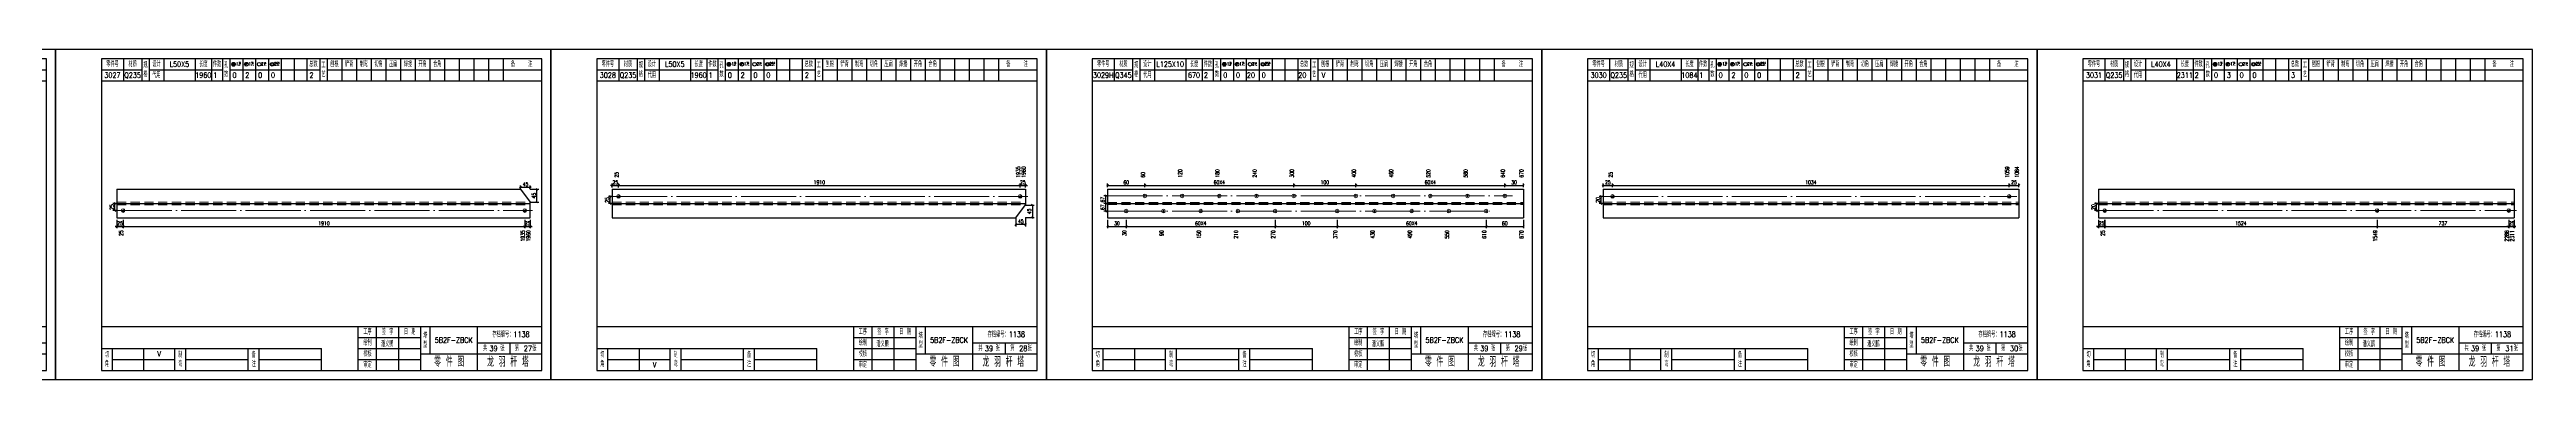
# Model space of a CAD drawing. Header units: millimetres. Extents: x 0 to 30240, y -10896 to -1348.
# Drawn here: x 7017 to 8367, y -8258 to -8078 of the extents above; entities that cross this region are included whole.
import ezdxf
from ezdxf.enums import TextEntityAlignment as Align

# ---------------------------------------------------------------- set-up
doc = ezdxf.new("R2010")
doc.units = ezdxf.units.MM
doc.header["$LTSCALE"] = 20
doc.header["$PDMODE"] = 1
doc.linetypes.add('DASHDOT2X', pattern=[1.75, 1.5, -0.125, 0, -0.125])
doc.linetypes.add('HIDDEN', pattern=[0.375, 0.25, -0.125])
for name, color, linetype, lineweight in [('1', 7, 'Continuous', 25), ('11', 3, 'Continuous', 13), ('2', 1, 'HIDDEN', 13), ('5', 1, 'Continuous', 13), ('7', 2, 'DASHDOT2X', 13)]:
    doc.layers.add(name, color=color, linetype=linetype, lineweight=lineweight)
doc.styles.get("Standard").update_dxf_attribs({"font": 'simplex', "width": 0.7, "bigfont": 'gbhzfs.shx'})
doc.styles.add('SYMBOL_TXT', font='txt.shx', dxfattribs={"width": 0.6})
doc.styles.add('TITLE_TXT', font='simplex.shx', dxfattribs={"width": 0.75, "height": 2.5, "bigfont": 'gbhzfs.shx'})
doc.dimstyles.get("Standard").update_dxf_attribs({"dimtxt": 2.1, "dimasz": 1, "dimexe": 1.05, "dimexo": 0, "dimgap": 0.63, "dimtad": 1, "dimzin": 0, "dimdsep": 46, "dimtxsty": 'standard', "dimblk": 'OBLIQUE', "dimblk1": 'OBLIQUE', "dimblk2": 'OBLIQUE', "dimcen": 0.09, "dimadec": 0, "dimazin": 0, "dimtfac": 1, "dimtdec": 1, "dimtix": 1, "dimtmove": 0, "dimatfit": 3, "dimfxl": 0, "dimtolj": 1, "dimtzin": 0, "dimarcsym": 0})
pattern_1 = [(0, (-3, 0), (0, 0.0125), [])]

# ---------------------------------------------------------------- blocks, each defined once
blk = doc.blocks.new('M12_HOLE')
h = blk.add_hatch()
h.set_pattern_fill('LINE', scale=0.1, style=0)
h.set_pattern_definition(pattern_1)
h.paths.add_polyline_path([(-5, 0, 1), (-1, 0, 1)])
at = {"color": 7}
blk.add_circle((-3, 0), 2, dxfattribs=at)
at = {"color": 7, "attachment_point": 1, "style": 'SYMBOL_TXT'}
for s, insert, char_height, width in [('13\\f??|b0|i0|c0|p54;.', (-0.1, 2.1), 3.5, 5.707), ('5', (3.7, 2.3), 1.8, 2.931)]:
    blk.add_mtext(s, dxfattribs=dict(at, insert=insert, char_height=char_height, width=width))
blk = doc.blocks.new('M16_HOLE')
h = blk.add_hatch()
h.set_pattern_fill('LINE', scale=0.1, style=0)
h.set_pattern_definition(pattern_1)
h.paths.add_polyline_path([(-1.6, 1.4, 0.668179), (-5, 0, 0.198912), (-4.4, -1.4)])
at = {"color": 7}
blk.add_circle((-3, 0), 2, dxfattribs=at)
at = {"color": 7, "attachment_point": 1, "style": 'SYMBOL_TXT'}
for s, insert, char_height, width in [('17.', (-0.4, 2.1), 3.5, 6.316), ('5', (3.6, 2.3), 1.8, 1.822)]:
    blk.add_mtext(s, dxfattribs=dict(at, insert=insert, char_height=char_height, width=width))
blk = doc.blocks.new('M20_HOLE')
at = {"color": 7}
blk.add_circle((-3, 0), 2, dxfattribs=at)
at = {"color": 7, "attachment_point": 1, "style": 'SYMBOL_TXT'}
for s, insert, char_height, width in [('21.', (-0.7, 2), 3.5, 6.074), ('5', (3.3, 2), 1.8, 1.458)]:
    blk.add_mtext(s, dxfattribs=dict(at, insert=insert, char_height=char_height, width=width))
blk = doc.blocks.new('M24_HOLE')
at = {"color": 7}
for radius in [2, 1.5]:
    blk.add_circle((-3, 0), radius, dxfattribs=at)
at = {"color": 7, "attachment_point": 1, "style": 'SYMBOL_TXT'}
for s, insert, char_height, width in [('25.', (-0.7, 2.1), 3.5, 2.429), ('5', (3.9, 2.3), 1.8, 1.944)]:
    blk.add_mtext(s, dxfattribs=dict(at, insert=insert, char_height=char_height, width=width))
blk = doc.blocks.new('JgCard')
for p, q in [((270, 180), (0, 180)), ((0, 180), (0, 0)), ((270, 0), (270, 180)), ((265, 175), (25, 175)), ((25, 175), (25, 5)), ((25, 169), (47, 169)), ((25, 163), (265, 163)), ((37, 175), (37, 163)), ((47, 175), (47, 163)), ((51, 175), (51, 163)), ((51, 169), (91, 169)), ((59, 175), (59, 163)), ((76, 175), (76, 163)), ((85, 175), (85, 163)), ((91, 175), (91, 163)), ((95, 175), (95, 163)), ((95, 169), (144, 169)), ((102, 175), (102, 163)), ((109, 175), (109, 163)), ((116, 175), (116, 163)), ((123, 175), (123, 163)), ((130, 175), (130, 163)), ((137, 175), (137, 163)), ((144, 175), (144, 163)), ((148, 175), (148, 163)), ((148, 169), (265, 169)), ((156, 175), (156, 163)), ((164, 175), (164, 163)), ((172, 175), (172, 163)), ((180, 175), (180, 163)), ((188, 175), (188, 163)), ((196, 175), (196, 163)), ((204, 175), (204, 163)), ((212, 175), (212, 163)), ((220, 175), (220, 163)), ((228, 175), (228, 163)), ((236, 175), (236, 163)), ((244, 175), (244, 163)), ((265, 5), (265, 175)), ((25, 29), (265, 29)), ((165, 5), (165, 29)), ((175, 5), (175, 29)), ((187, 5), (187, 29)), ((199, 5), (199, 29)), ((204, 29), (204, 14)), ((230, 5), (230, 29)), ((25, 17), (145, 17)), ((31, 5), (31, 17)), ((48, 17), (48, 5)), ((65, 5), (65, 17)), ((71, 5), (71, 17)), ((105, 5), (105, 17)), ((111, 5), (111, 17)), ((145, 5), (145, 17)), ((165, 23), (199, 23)), ((165, 17), (199, 17)), ((199, 14), (265, 14)), ((230, 20), (265, 20)), ((247.5, 20), (247.5, 14)), ((0, 0), (270, 0)), ((25, 5), (265, 5)), ((31, 11), (65, 11)), ((71, 11), (105, 11)), ((111, 11), (145, 11)), ((165, 11), (199, 11))]:
    blk.add_line(p, q)
blk.add_lwpolyline([(96, 172, -1), (98, 172, -1)], format="xyb", close=True)
blk.add_point((145, 96))
at = {"xscale": 0.5, "yscale": 0.5, "zscale": 0.5}
for name, p in [('M12_HOLE', (98.5, 172)), ('M16_HOLE', (105.5, 172)), ('M20_HOLE', (112.5, 172)), ('M24_HOLE', (119.5, 172))]:
    blk.add_blockref(name, p, dxfattribs=at)
at = {"style": 'TITLE_TXT', "width": 0.75}
for s, height, p in [('潘义鹏', 3, (177.4, 17.9)), ('存档编号：1138', 3.08, (238, 23.1)), ('龙 羽 杆 塔', 5, (235.2, 7))]:
    blk.add_text(s, height=height, dxfattribs=at).set_placement(p)
at = {"attachment_point": 5, "style": 'TITLE_TXT'}
for s, insert, char_height, width in [('零件号', (31, 172), 3, 15), ('材质', (42, 172), 3, 8), ('规格', (49, 169), 3, 4), ('设计', (55, 172), 3, 8), ('代用', (55, 166), 3, 8), ('长度', (80.5, 172), 3, 8), ('件数', (88, 172), 3, 6), ('孔数', (93, 169), 3, 4), ('总数', (140.5, 172), 3, 7), ('工\\P艺', (146, 169), 3, 4), ('刨根', (152, 172), 3, 8), ('铲背', (160, 172), 3, 8), ('制弯', (168, 172), 3, 8), ('切角', (176, 172), 3, 8), ('压扁', (184, 172), 3, 8), ('焊接', (192, 172), 3, 8), ('开角', (200, 172), 3, 8), ('合角', (208, 172), 3, 8), ('备    注', (254, 172), 3, 22), ('工序', (170, 26), 3, 10), ('签 字', (181, 26), 3, 12), ('日 期', (193, 26), 3, 12), ('切\\P角', (28, 11), 3, 6), ('制\\P弯', (68, 11), 3, 6), ('备\\P注', (108, 11), 3, 6), ('绘制', (170, 20), 3, 10), ('校核', (170, 14), 3, 10), ('塔\\P型', (201.5, 21.5), 3, 5), ('共    张', (238.8, 17), 3, 17.5), ('第    张', (256.2, 17), 3, 17.5), ('审定', (170, 8), 3, 10), ('零 件 图', (214.5, 9.5), 5, 31)]:
    blk.add_mtext(s, dxfattribs=dict(at, insert=insert, char_height=char_height, width=width))
blk = doc.blocks.new('M16')
for p, q in [((-0.7, -0.7), (0.7, 0.7)), ((-0.4, 0), (0.4, 0)), ((0, 0.4), (0, -0.4))]:
    blk.add_line(p, q)
blk.add_circle((0, 0), 1)
for radius in [0.8, 0.6, 0.4, 0.2]:
    blk.add_arc((0, 0), radius, 225, 45)
blk = doc.blocks.new('_Oblique')
at = {"color": 0, "linetype": 'ByBlock', "lineweight": -2}
blk.add_line((-0.5, -0.5), (0.5, 0.5), dxfattribs=at)
blk = doc.blocks.new('*D6045')
at = {"layer": '11', "color": 0, "lineweight": -2}
for p, q in [((7053.4, -8174.3), (7052.4, -8174.3)), ((7053.4, -8170.6), (7053.4, -8175.3)), ((7053.4, -8174.3), (7056.8, -8174.3)), ((7056.8, -8170.6), (7056.8, -8175.3)), ((7056.8, -8174.3), (7057.8, -8174.3))]:
    blk.add_line(p, q, dxfattribs=at)
at = {"layer": 'Defpoints', "color": 0}
for p in [(7053.4, -8170.6), (7056.8, -8170.6), (7056.8, -8174.3)]:
    blk.add_point(p, dxfattribs=at)
at = {"layer": '11', "color": 0, "lineweight": -2}
blk.add_blockref('_Oblique', (7053.4, -8174.3), dxfattribs=at)
at = {"layer": '11', "color": 0, "lineweight": -2, "rotation": 180}
blk.add_blockref('_Oblique', (7056.8, -8174.3), dxfattribs=at)
at = {"layer": '11', "color": 0, "insert": (7055.1, -8172.6), "char_height": 2.1, "attachment_point": 5}
blk.add_mtext('\\A1;25', dxfattribs=at)
blk = doc.blocks.new('*D6047')
at = {"layer": '11', "color": 0, "lineweight": -2}
for p, q in [((7275.8, -8174.3), (7274.8, -8174.3)), ((7275.8, -8170.6), (7275.8, -8175.3)), ((7275.8, -8174.3), (7278.7, -8174.3)), ((7278.7, -8170.6), (7278.7, -8175.3)), ((7278.7, -8174.3), (7279.7, -8174.3))]:
    blk.add_line(p, q, dxfattribs=at)
at = {"layer": 'Defpoints', "color": 0}
for p in [(7275.8, -8170.6), (7278.7, -8170.6), (7278.7, -8174.3)]:
    blk.add_point(p, dxfattribs=at)
at = {"layer": '11', "color": 0, "lineweight": -2}
blk.add_blockref('_Oblique', (7275.8, -8174.3), dxfattribs=at)
at = {"layer": '11', "color": 0, "lineweight": -2, "rotation": 180}
blk.add_blockref('_Oblique', (7278.7, -8174.3), dxfattribs=at)
at = {"layer": '11', "color": 0, "insert": (7277.2, -8172.6), "char_height": 2.1, "attachment_point": 5}
blk.add_mtext('\\A1;25', dxfattribs=at)
blk = doc.blocks.new('*D6049')
at = {"layer": '11', "color": 0, "lineweight": -2}
for p, q in [((7273.4, -8154), (7273.4, -8151.9)), ((7278.7, -8153), (7273.4, -8153)), ((7278.7, -8154), (7278.7, -8151.9))]:
    blk.add_line(p, q, dxfattribs=at)
at = {"layer": 'Defpoints', "color": 0}
for p in [(7273.4, -8153), (7273.4, -8154), (7278.7, -8154)]:
    blk.add_point(p, dxfattribs=at)
at = {"layer": '11', "color": 0, "lineweight": -2, "rotation": 180}
blk.add_blockref('_Oblique', (7273.4, -8153), dxfattribs=at)
at = {"layer": '11', "color": 0, "lineweight": -2}
blk.add_blockref('_Oblique', (7278.7, -8153), dxfattribs=at)
at = {"layer": '11', "color": 0, "insert": (7276.1, -8151.3), "char_height": 2.1, "attachment_point": 5}
blk.add_mtext('\\A1;45', dxfattribs=at)
blk = doc.blocks.new('*D6051')
at = {"layer": '11', "color": 0, "lineweight": -2}
for p, q in [((7323.4, -8151.9), (7322.4, -8151.9)), ((7323.4, -8153), (7323.4, -8150.9)), ((7323.4, -8151.9), (7326.8, -8151.9)), ((7326.8, -8153), (7326.8, -8150.9)), ((7326.8, -8151.9), (7327.8, -8151.9))]:
    blk.add_line(p, q, dxfattribs=at)
at = {"layer": 'Defpoints', "color": 0}
for p in [(7323.4, -8153), (7326.8, -8151.9), (7326.8, -8153)]:
    blk.add_point(p, dxfattribs=at)
at = {"layer": '11', "color": 0, "lineweight": -2}
blk.add_blockref('_Oblique', (7323.4, -8151.9), dxfattribs=at)
at = {"layer": '11', "color": 0, "lineweight": -2, "rotation": 180}
blk.add_blockref('_Oblique', (7326.8, -8151.9), dxfattribs=at)
at = {"layer": '11', "color": 0, "insert": (7325.1, -8150.2), "char_height": 2.1, "attachment_point": 5}
blk.add_mtext('\\A1;25', dxfattribs=at)
blk = doc.blocks.new('*D6053')
at = {"layer": '11', "color": 0, "lineweight": -2}
for p, q in [((7545.8, -8151.9), (7544.8, -8151.9)), ((7545.8, -8153), (7545.8, -8150.9)), ((7545.8, -8151.9), (7548.7, -8151.9)), ((7548.7, -8153), (7548.7, -8150.9)), ((7548.7, -8151.9), (7549.7, -8151.9))]:
    blk.add_line(p, q, dxfattribs=at)
at = {"layer": 'Defpoints', "color": 0}
for p in [(7545.8, -8153), (7548.7, -8151.9), (7548.7, -8153)]:
    blk.add_point(p, dxfattribs=at)
at = {"layer": '11', "color": 0, "lineweight": -2}
blk.add_blockref('_Oblique', (7545.8, -8151.9), dxfattribs=at)
at = {"layer": '11', "color": 0, "lineweight": -2, "rotation": 180}
blk.add_blockref('_Oblique', (7548.7, -8151.9), dxfattribs=at)
at = {"layer": '11', "color": 0, "insert": (7547.2, -8150.2), "char_height": 2.1, "attachment_point": 5}
blk.add_mtext('\\A1;25', dxfattribs=at)
blk = doc.blocks.new('*D6054')
at = {"layer": '11', "color": 0, "lineweight": -2}
for p, q in [((7548.7, -8162.6), (7553.4, -8162.6)), ((7552.4, -8162.6), (7552.4, -8169.5)), ((7548.7, -8169.5), (7553.4, -8169.5))]:
    blk.add_line(p, q, dxfattribs=at)
at = {"layer": 'Defpoints', "color": 0}
for p in [(7548.7, -8162.6), (7548.7, -8169.5), (7552.4, -8169.5)]:
    blk.add_point(p, dxfattribs=at)
at = {"layer": '11', "color": 0, "lineweight": -2}
for p, rotation in [((7552.4, -8162.6), 90), ((7552.4, -8169.5), 270)]:
    blk.add_blockref('_Oblique', p, dxfattribs=dict(at, rotation=rotation))
at = {"layer": '11', "color": 0, "insert": (7550.7, -8166.1), "char_height": 2.1, "attachment_point": 5, "rotation": 90}
blk.add_mtext('\\A1;45', dxfattribs=at)
blk = doc.blocks.new('*D6055')
at = {"layer": '11', "color": 0, "lineweight": -2}
for p, q in [((7543.4, -8169.5), (7543.4, -8174.3)), ((7548.7, -8173.2), (7543.4, -8173.2)), ((7548.7, -8169.5), (7548.7, -8174.3))]:
    blk.add_line(p, q, dxfattribs=at)
at = {"layer": 'Defpoints', "color": 0}
for p in [(7543.4, -8169.5), (7543.4, -8173.2), (7548.7, -8169.5)]:
    blk.add_point(p, dxfattribs=at)
at = {"layer": '11', "color": 0, "lineweight": -2, "rotation": 180}
blk.add_blockref('_Oblique', (7543.4, -8173.2), dxfattribs=at)
at = {"layer": '11', "color": 0, "lineweight": -2}
blk.add_blockref('_Oblique', (7548.7, -8173.2), dxfattribs=at)
at = {"layer": '11', "color": 0, "insert": (7546.1, -8171.5), "char_height": 2.1, "attachment_point": 5}
blk.add_mtext('\\A1;45', dxfattribs=at)
blk = doc.blocks.new('M20')
for p, q in [((-0.5, 0), (0.5, 0)), ((0, -0.5), (0, 0.5))]:
    blk.add_line(p, q)
blk.add_circle((0, 0), 1)
blk = doc.blocks.new('*D6073')
at = {"layer": '11', "color": 0, "lineweight": -2}
for p, q in [((8133.4, -8174.3), (8132.4, -8174.3)), ((8133.4, -8170.6), (8133.4, -8175.3)), ((8133.4, -8174.3), (8136.8, -8174.3)), ((8136.8, -8170.6), (8136.8, -8175.3)), ((8136.8, -8174.3), (8137.8, -8174.3))]:
    blk.add_line(p, q, dxfattribs=at)
at = {"layer": 'Defpoints', "color": 0}
for p in [(8133.4, -8170.6), (8136.8, -8170.6), (8136.8, -8174.3)]:
    blk.add_point(p, dxfattribs=at)
at = {"layer": '11', "color": 0, "lineweight": -2}
blk.add_blockref('_Oblique', (8133.4, -8174.3), dxfattribs=at)
at = {"layer": '11', "color": 0, "lineweight": -2, "rotation": 180}
blk.add_blockref('_Oblique', (8136.8, -8174.3), dxfattribs=at)
at = {"layer": '11', "color": 0, "insert": (8135.1, -8172.6), "char_height": 2.1, "attachment_point": 5}
blk.add_mtext('\\A1;25', dxfattribs=at)
blk = doc.blocks.new('*D6076')
at = {"layer": '11', "color": 0, "lineweight": -2}
for p, q in [((8357.1, -8174.3), (8356.1, -8174.3)), ((8357.1, -8170.6), (8357.1, -8175.3)), ((8357.1, -8174.3), (8360, -8174.3)), ((8360, -8170.6), (8360, -8175.3)), ((8360, -8174.3), (8361, -8174.3))]:
    blk.add_line(p, q, dxfattribs=at)
at = {"layer": 'Defpoints', "color": 0}
for p in [(8357.1, -8170.6), (8360, -8170.6), (8360, -8174.3)]:
    blk.add_point(p, dxfattribs=at)
at = {"layer": '11', "color": 0, "lineweight": -2}
blk.add_blockref('_Oblique', (8357.1, -8174.3), dxfattribs=at)
at = {"layer": '11', "color": 0, "lineweight": -2, "rotation": 180}
blk.add_blockref('_Oblique', (8360, -8174.3), dxfattribs=at)
at = {"layer": '11', "color": 0, "insert": (8358.5, -8172.6), "char_height": 2.1, "attachment_point": 5}
blk.add_mtext('\\A1;25', dxfattribs=at)

msp = doc.modelspace()

# ---------------------------------------------------------------- linework, layer by layer
at = {"layer": '1'}
for p, q in [((7053.4, -8154.008), (7053.4, -8169.548)), ((7053.4, -8154.008), (7273.411, -8154.008)), ((7053.4, -8161.778), (7278.7, -8161.778)), ((7273.411, -8154.008), (7278.7, -8161.001)), ((7278.7, -8161.778), (7278.7, -8161.001)), ((7278.7, -8169.548), (7278.7, -8161.778)), ((7323.4, -8154.008), (7323.4, -8169.548)), ((7323.4, -8154.008), (7548.7, -8154.008)), ((7323.4, -8161.778), (7548.7, -8161.778)), ((7543.411, -8169.548), (7548.7, -8162.555)), ((7548.7, -8154.008), (7548.7, -8161.778)), ((7548.7, -8161.778), (7548.7, -8162.555)), ((7593.4, -8154.008), (7593.4, -8169.548)), ((7593.4, -8154.008), (7820, -8154.008)), ((7593.4, -8161.778), (7820, -8161.778)), ((7820, -8154.008), (7820, -8169.548)), ((7863.4, -8154.008), (7863.4, -8169.548)), ((7863.4, -8154.008), (8090, -8154.008)), ((7863.4, -8161.778), (8090, -8161.778)), ((8090, -8154.008), (8090, -8169.548)), ((8133.4, -8154.008), (8133.4, -8169.548)), ((8133.4, -8154.008), (8360, -8154.008)), ((8133.4, -8161.778), (8360, -8161.778)), ((8360, -8154.008), (8360, -8169.548)), ((7053.4, -8169.548), (7278.7, -8169.548)), ((7323.4, -8169.548), (7543.411, -8169.548)), ((7593.4, -8169.548), (7820, -8169.548)), ((7863.4, -8169.548), (8090, -8169.548)), ((8133.4, -8169.548), (8360, -8169.548))]:
    msp.add_line(p, q, dxfattribs=at)
at = {"layer": '2'}
for p, q in [((7053.4, -8161.001), (7278.7, -8161.001)), ((7053.4, -8162.555), (7278.7, -8162.555)), ((7323.4, -8161.001), (7548.7, -8161.001)), ((7323.4, -8162.555), (7548.7, -8162.555)), ((7593.4, -8161.156), (7820, -8161.156)), ((7593.4, -8162.399), (7820, -8162.399)), ((7863.4, -8161.001), (8090, -8161.001)), ((7863.4, -8162.555), (8090, -8162.555)), ((8133.4, -8161.001), (8360, -8161.001)), ((8133.4, -8162.555), (8360, -8162.555))]:
    msp.add_line(p, q, dxfattribs=at)
at = {"layer": '7'}
for p, q in [((7053.4, -8165.663), (7279.96, -8165.663)), ((7323.4, -8157.893), (7549.96, -8157.893)), ((7593.4, -8157.613), (7814.054, -8157.613)), ((7593.4, -8165.942), (7803.907, -8165.942)), ((7863.4, -8157.893), (8088.976, -8157.893)), ((8133.4, -8165.663), (8361.26, -8165.663))]:
    msp.add_line(p, q, dxfattribs=at)

# ---------------------------------------------------------------- block references
at = {"layer": '1'}
for p in [(6750, -8257.778), (7020, -8257.778), (7290, -8257.778), (7560, -8257.778), (7830, -8257.778), (8100, -8257.778)]:
    msp.add_blockref('JgCard', p, dxfattribs=at)
at = {"layer": '5'}
for name, p in [('M16', (7056.84, -8165.663)), ('M16', (7275.76, -8165.663)), ('M16', (7326.84, -8157.893)), ('M16', (7545.76, -8157.893)), ('M20', (7603.546, -8165.942)), ('M20', (7613.693, -8157.613)), ('M20', (7623.839, -8165.942)), ('M20', (7633.985, -8157.613)), ('M20', (7644.131, -8165.942)), ('M20', (7654.278, -8157.613)), ('M20', (7664.424, -8165.942)), ('M20', (7674.57, -8157.613)), ('M20', (7684.716, -8165.942)), ('M20', (7694.863, -8157.613)), ('M20', (7718.537, -8165.942)), ('M20', (7728.684, -8157.613)), ('M20', (7738.83, -8165.942)), ('M20', (7748.976, -8157.613)), ('M20', (7759.122, -8165.942)), ('M20', (7769.269, -8157.613)), ('M20', (7779.415, -8165.942)), ('M20', (7789.561, -8157.613)), ('M20', (7799.707, -8165.942)), ('M20', (7809.854, -8157.613)), ('M16', (7868.626, -8157.893)), ('M16', (8084.776, -8157.893)), ('M16', (8136.84, -8165.663)), ('M16', (8285.292, -8165.663)), ('M16', (8357.06, -8165.663))]:
    msp.add_blockref(name, p, dxfattribs=at)

# ---------------------------------------------------------------- texts
at = {"style": 'TITLE_TXT', "width": 0.75}
for s, p in [('39', (7256.472, -8242.328)), ('27', (7275.192, -8242.357)), ('39', (7526.472, -8242.328)), ('28', (7545.192, -8242.357)), ('39', (7796.472, -8242.328)), ('29', (7815.192, -8242.357)), ('39', (8066.472, -8242.328)), ('30', (8085.192, -8242.357)), ('39', (8336.472, -8242.328)), ('31', (8355.192, -8242.357))]:
    msp.add_text(s, height=3, dxfattribs=at).set_placement(p)
at = {"layer": '1', "width": 0.7}
for s, p in [('L50X5', (7087.5, -8085.778)), ('L50X5', (7357.5, -8085.778)), ('L125X10', (7627.5, -8085.778)), ('L40X4', (7897.5, -8085.778)), ('L40X4', (8167.5, -8085.778)), ('3027', (7051, -8091.778)), ('Q235', (7062, -8091.778)), ('1960', (7100.5, -8091.778)), ('1', (7107, -8091.778)), ('0', (7117.5, -8091.778)), ('2', (7124.5, -8091.778)), ('0', (7131.5, -8091.778)), ('0', (7138.5, -8091.778)), ('2', (7159.5, -8091.778)), ('3028', (7321, -8091.778)), ('Q235', (7332, -8091.778)), ('1960', (7370.5, -8091.778)), ('1', (7377, -8091.778)), ('0', (7387.5, -8091.778)), ('2', (7394.5, -8091.778)), ('0', (7401.5, -8091.778)), ('0', (7408.5, -8091.778)), ('2', (7429.5, -8091.778)), ('3029H', (7591, -8091.778)), ('Q345', (7602, -8091.778)), ('670', (7640.5, -8091.778)), ('2', (7647, -8091.778)), ('0', (7657.5, -8091.778)), ('0', (7664.5, -8091.778)), ('20', (7671.5, -8091.778)), ('0', (7678.5, -8091.778)), ('20', (7699.5, -8091.778)), ('3030', (7861, -8091.778)), ('Q235', (7872, -8091.778)), ('1084', (7910.5, -8091.778)), ('1', (7917, -8091.778)), ('0', (7927.5, -8091.778)), ('2', (7934.5, -8091.778)), ('0', (7941.5, -8091.778)), ('0', (7948.5, -8091.778)), ('2', (7969.5, -8091.778)), ('3031', (8131, -8091.778)), ('Q235', (8142, -8091.778)), ('2311', (8180.5, -8091.778)), ('2', (8187, -8091.778)), ('0', (8197.5, -8091.778)), ('3', (8204.5, -8091.778)), ('0', (8211.5, -8091.778)), ('0', (8218.5, -8091.778)), ('3', (8239.5, -8091.778)), ('V', (7076.5, -8243.778)), ('V', (7346.5, -8249.778))]:
    msp.add_text(s, height=3, dxfattribs=at).set_placement(p, align=Align.MIDDLE_CENTER)
for s, p in [('25', (7326.84, -8147.708)), ('1935', (7545.722, -8147.708)), ('1960', (7548.7, -8147.708)), ('60', (7613.693, -8147.708)), ('120', (7633.985, -8147.708)), ('180', (7654.278, -8147.708)), ('240', (7674.57, -8147.708)), ('300', (7694.863, -8147.708)), ('400', (7728.684, -8147.708)), ('460', (7748.976, -8147.708)), ('520', (7769.269, -8147.708)), ('580', (7789.561, -8147.708)), ('640', (7809.854, -8147.708)), ('670', (7820, -8147.708)), ('25', (7868.626, -8147.708)), ('1059', (8084.774, -8147.708)), ('1084', (8090, -8147.708))]:
    msp.add_text(s, height=2.1, rotation=90, dxfattribs=at).set_placement(p)
for s, p in [('25', (7056.84, -8176.373)), ('1935', (7275.722, -8176.373)), ('1960', (7278.7, -8176.373)), ('30', (7603.546, -8176.373)), ('90', (7623.839, -8176.373)), ('150', (7644.131, -8176.373)), ('210', (7664.424, -8176.373)), ('270', (7684.716, -8176.373)), ('370', (7718.537, -8176.373)), ('430', (7738.83, -8176.373)), ('490', (7759.122, -8176.373)), ('550', (7779.415, -8176.373)), ('610', (7799.707, -8176.373)), ('670', (7820, -8176.373)), ('25', (8136.84, -8176.373)), ('1549', (8285.337, -8176.373)), ('2286', (8357.048, -8176.373)), ('2311', (8360, -8176.373))]:
    msp.add_text(s, height=2.1, rotation=90, dxfattribs=at).set_placement(p, align=Align.RIGHT)
at = {"layer": '1', "char_height": 3, "attachment_point": 5}
for s, insert, width in [('V', (7711, -8091.778), 8), ('5B2F-ZBCK', (7237, -8236.278), 26), ('5B2F-ZBCK', (7507, -8236.278), 26), ('5B2F-ZBCK', (7777, -8236.278), 26), ('5B2F-ZBCK', (8047, -8236.278), 26), ('5B2F-ZBCK', (8317, -8236.278), 26)]:
    msp.add_mtext(s, dxfattribs=dict(at, insert=insert, width=width))

# ---------------------------------------------------------------- dimensions: what is measured, and where the dimension line sits
at = {"layer": '1'}
for base, p1, p2, text in [((7052.35, -8161.778), (7053.35, -8165.663), (7053.35, -8161.778), '25'), ((7322.35, -8157.893), (7323.35, -8161.778), (7323.35, -8157.893), '25'), ((7592.35, -8157.613), (7593.35, -8161.778), (7593.35, -8157.613), '67'), ((7592.35, -8161.778), (7593.35, -8165.942), (7593.35, -8161.778), '67'), ((7862.35, -8157.893), (7863.35, -8161.778), (7863.35, -8157.893), '20'), ((8132.35, -8161.778), (8133.35, -8165.663), (8133.35, -8161.778), '20')]:
    msp.add_linear_dim(base=base, p1=p1, p2=p2, angle=90, text=text, dimstyle='standard', dxfattribs=at).render()
at = {"layer": '11'}
for base, p1, p2, text, picture, middle in [((7273.411, -8152.958), (7278.7, -8154.008), (7273.411, -8154.008), '45', '*D6049', (7276.056, -8151.278)), ((7326.84, -8151.908), (7323.4, -8152.958), (7326.84, -8152.958), '25', '*D6051', (7325.12, -8150.228)), ((7548.7, -8151.908), (7545.76, -8152.958), (7548.7, -8152.958), '25', '*D6053', (7547.23, -8150.228)), ((7056.84, -8174.273), (7053.4, -8170.598), (7056.84, -8170.598), '25', '*D6045', (7055.12, -8172.593)), ((7278.7, -8174.273), (7275.76, -8170.598), (7278.7, -8170.598), '25', '*D6047', (7277.23, -8172.593)), ((7543.411, -8173.223), (7548.7, -8169.548), (7543.411, -8169.548), '45', '*D6055', (7546.056, -8171.543)), ((8136.84, -8174.273), (8133.4, -8170.598), (8136.84, -8170.598), '25', '*D6073', (8135.12, -8172.593)), ((8360, -8174.273), (8357.06, -8170.598), (8360, -8170.598), '25', '*D6076', (8358.53, -8172.593))]:
    dim = msp.add_linear_dim(base=base, p1=p1, p2=p2, text=text, dimstyle='standard', dxfattribs=at)
    dim.commit()
    dim.dimension.update_dxf_attribs({"geometry": picture, "text_midpoint": middle})
msp.add_linear_dim(base=(7282.375, -8154.008), p1=(7278.7, -8161.001), p2=(7278.7, -8154.008), angle=90, text='45', dimstyle='standard', dxfattribs=at).render()
for base, p1, p2, text in [((7545.76, -8151.908), (7326.84, -8152.958), (7545.76, -8152.958), '1910'), ((7613.693, -8151.908), (7593.4, -8152.958), (7613.693, -8152.958), '60'), ((7694.863, -8151.908), (7613.693, -8152.958), (7694.863, -8152.958), '60X4'), ((7728.684, -8151.908), (7694.863, -8152.958), (7728.684, -8152.958), '100'), ((7809.854, -8151.908), (7728.684, -8152.958), (7809.854, -8152.958), '60X4'), ((7820, -8151.908), (7809.854, -8152.958), (7820, -8152.958), '30'), ((7868.626, -8151.908), (7863.4, -8152.958), (7868.626, -8152.958), '25'), ((8084.776, -8151.908), (7868.626, -8152.958), (8084.776, -8152.958), '1034'), ((8090, -8151.908), (8084.776, -8152.958), (8090, -8152.958), '25'), ((7275.76, -8174.273), (7056.84, -8170.598), (7275.76, -8170.598), '1910'), ((7603.546, -8174.273), (7593.4, -8170.598), (7603.546, -8170.598), '30'), ((7684.716, -8174.273), (7603.546, -8170.598), (7684.716, -8170.598), '60X4'), ((7718.537, -8174.273), (7684.716, -8170.598), (7718.537, -8170.598), '100'), ((7799.707, -8174.273), (7718.537, -8170.598), (7799.707, -8170.598), '60X4'), ((7820, -8174.273), (7799.707, -8170.598), (7820, -8170.598), '60'), ((8285.292, -8174.273), (8136.84, -8170.598), (8285.292, -8170.598), '1524'), ((8357.06, -8174.273), (8285.292, -8170.598), (8357.06, -8170.598), '737')]:
    msp.add_linear_dim(base=base, p1=p1, p2=p2, text=text, dimstyle='standard', dxfattribs=at).render()
dim = msp.add_linear_dim(base=(7552.375, -8169.548), p1=(7548.7, -8162.555), p2=(7548.7, -8169.548), angle=90, text='45', dimstyle='standard', dxfattribs=at)
dim.commit()
dim.dimension.update_dxf_attribs({"geometry": '*D6054', "text_midpoint": (7550.695, -8166.051)})

doc.saveas('drawing.dxf')
